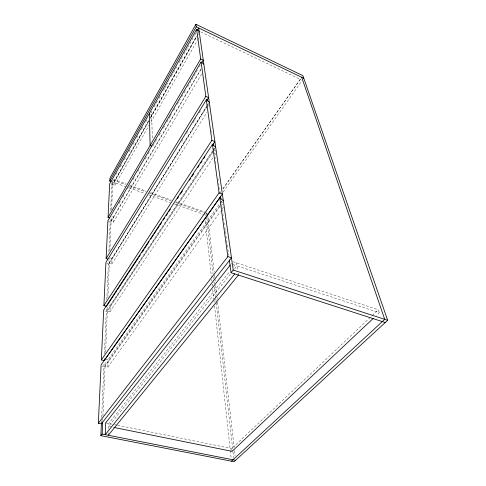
<?xml version="1.0" encoding="UTF-8"?>
<svg xmlns="http://www.w3.org/2000/svg" width="486" height="486" viewBox="0 0 486 486"><rect width="100%" height="100%" fill="white"/><g stroke="black" fill="none" stroke-linecap="round" stroke-linejoin="round"><path stroke-width="0.36" stroke-dasharray="2.43 1.82" d="M108.323 435.274L108.427 432.321M108.554 428.628L108.736 423.464L229.477 271.741M219.794 206.617L105 366.468L107.837 367.143L108.123 359.622L219.818 203.476M212.825 152.215L107.327 311.168L109.958 311.884L110.207 305.396L212.443 151.037M206.617 107.199L109.344 263.291L111.792 264.032L112.011 258.382L206.653 106.398M200.973 69.601L111.106 221.434L113.402 222.193L113.59 217.23L111.883 216.659M148.716 120.941L112.661 184.54L114.818 185.306L114.988 180.907L148.983 120.971M102.728 420.414L102.789 418.902M102.917 415.87L105.249 360.533M105.602 352.198L107.546 305.961M107.898 297.626L109.557 258.212M109.879 250.63L111.312 216.525M111.604 209.703L112.843 180.142L125.661 184.716M101.422 423.081L101.519 420.821M101.665 417.474L104.04 362.902M104.144 360.588L104.271 357.562M104.435 353.808L106.452 307.577M106.799 299.589L108.499 260.587M108.882 251.797L110.316 218.9M110.674 210.56L111.932 181.764L112.539 180.683M116.197 174.201L116.944 172.882M120.291 166.941L121.409 164.961M124.392 159.675L125.51 157.695M128.857 151.754L130.345 149.117M132.957 144.494L134.446 141.857M136.681 137.896L138.911 133.936M141.517 129.312L143.012 126.67M145.618 122.053L147.853 118.092M150.83 112.813L151.577 111.488L152.355 139.731M154.184 106.865L157.537 100.924M159.025 98.281L161.261 94.32M163.496 90.36L164.614 88.379M164.985 87.717L166.103 85.736M166.479 85.074L169.085 80.451M171.321 76.49L173.18 73.186M173.557 72.529L177.651 65.264M179.146 62.621L182.499 56.68M183.987 54.037L187.341 48.096M187.711 47.434L194.418 35.545M194.789 34.883L195.907 32.902M148.692 120.51L111.762 185.688L110.705 184.808M150.557 117.217L196.557 36.043M198.051 33.406L199.175 31.426M150.575 117.667L196.818 36.104M150.478 118.341L196.806 36.675M197.182 36.013L198.677 33.382M114.818 185.306L148.953 125.424M150.83 122.132L197.352 40.545M197.729 39.882L199.23 37.252M118.991 203.427L120.528 200.815M122.624 197.255L124.75 193.641M127.611 188.781L128.377 187.475M132.982 179.656L135.108 176.035M137.793 171.467L139.5 168.569M145.089 159.074L146.62 156.468M148.157 153.855L149.858 150.97M152.926 145.751L155.234 141.833M155.447 141.462L156.984 138.856M159.074 135.302L161.206 131.682M163.302 128.116L164.839 125.503M166.959 121.901L169.839 117.011M170.033 116.683L171.564 114.07M173.684 110.48L175.786 106.896M177.323 104.29L180.215 99.375M181.545 97.115L183.082 94.509M184.06 92.844L186.15 89.29M187.687 86.678L190.98 81.083M191.909 79.504L197.662 69.723M199.436 66.71L200.202 65.403M201.149 68.72L110.152 222.545L108.475 221.13M113.402 222.193L201.617 74.042M181.509 141.402L183.101 138.82M186.399 133.492L187.991 130.922M193.07 122.715L195.858 118.207M199.132 112.91L200.724 110.34M207.054 105.754L208.257 103.822M207.273 105.456L108.335 264.341L106.902 263.12M207.674 104.812L208.476 103.524M111.792 264.032L206.981 112.26M212.862 150.405L214.539 147.878M213.579 150.259L106.252 312.127L104.715 310.815M213.998 149.627L215.255 147.732M109.958 311.884L213.311 157.221M214.994 154.694L215.839 153.43M219.478 193.701L221.227 191.223M222.977 188.744L300.822 78.513M222.807 189.005L301.12 78.112M223.153 191.952L302.031 80.743M220.255 202.856L221.58 201.004M219.787 205.657L103.852 367.301L102.194 365.867M221.555 203.191L222.442 201.957M107.837 367.143L220.413 211.519M222.193 209.059L223.53 207.212M230.625 264.645L231.567 263.455M233.717 266.407L236.548 262.853L237.624 270.04M230.37 274.159L108.633 426.386L113.092 427.285M234.629 268.831L236.998 265.866L379.293 312.698L376.541 315.293M232.065 451.342L231.755 448.566L371.699 316.046M372.252 315.523L378.308 309.782L379.293 312.698M105.699 422.844L113.918 424.521M114.66 424.673L116.883 425.128M117.624 425.28L231.755 448.566M106.021 359.105L108.123 359.622M108.907 305.038L110.207 305.396M110.188 257.823L112.011 258.382M232.976 261.668L378.308 309.782M111.92 181.758L125.443 186.569M128.99 187.833L144.64 193.41M148.904 194.922L170.24 202.522M174.504 204.041L202.948 214.168M203.658 214.417L205.87 215.207M113.493 179.377L126.324 183.969M129.89 185.245L146.292 191.113M150.569 192.644L171.242 200.044M176.236 201.83L204.752 212.036M129.221 185.992L145.6 191.842M149.159 193.112L171.23 200.997M175.501 202.522L205.402 213.208M206.119 213.463L207.54 213.968M221.555 204.156L222.88 204.642M214.684 150.569L216.501 151.298M208.379 105.517L210.055 106.234M200.809 31.888L300.992 79.631M150.526 114.301L151.681 115.243M238.049 272.913L238.371 275.07M233.286 263.825L233.493 265.265M211.374 130.849L211.58 132.35M213.791 148.26L214.296 151.863M214.399 152.616L214.605 154.117M215.025 157.118L215.231 158.618M215.65 161.625L215.857 163.126M218.05 178.884L218.257 180.391M218.676 183.392L218.882 184.893M219.301 187.894L219.508 189.394M221.142 201.174L221.349 202.662M221.695 205.159L222.217 208.913M222.321 209.66L222.533 211.161M222.946 214.168L223.159 215.669M223.572 218.67L223.785 220.17M224.198 223.171L224.411 224.678M224.824 227.679L225.243 230.68M225.346 231.433L225.869 235.181M225.972 235.935L226.494 239.689M226.598 240.436L227.12 244.191M227.223 244.944L227.746 248.692M227.849 249.446L228.681 255.454M207.795 216.227L214.15 271.972M214.496 274.985L214.836 277.998M214.921 278.751L215.353 282.518M215.693 285.531L216.726 294.571M217.066 297.584L217.242 299.09M217.582 302.104L234.149 447.491M234.495 450.504L235.096 455.777M206.179 212.546L206.422 214.709M206.757 217.692L213.081 274.177M213.421 277.19L213.591 278.691M213.925 281.704L214.18 283.964M214.514 286.977L215.784 298.276M215.869 299.03L216.203 302.043M216.288 302.79L232.654 448.9M232.988 451.907L233.663 457.933M205.268 220.784L211.349 276.552M211.677 279.572L211.841 281.078M212.169 284.091L212.418 286.351M212.746 289.364L213.816 299.163M213.895 299.917L214.223 302.93M214.551 305.943L230.249 449.884M230.334 450.637L231.239 458.93"/><path stroke-width="0.73" d="M111.209 181.503L109.787 180.999L109.927 178.101L195.931 24.3L302.869 75.634L387.664 320.304L234.088 461.7L100.869 435.663L102.151 434.059L102.661 421.933M100.869 435.663L101.434 422.777M219.775 197.802L227.855 256.608L231.47 257.817L101.386 423.835L98.336 423.215L101.094 364.913L219.775 197.802L223.329 200.724M212.443 144.464L219.095 192.857L222.381 194.09L104.144 360.588L101.331 359.907L103.694 309.934L212.443 144.464L215.675 147.1M106.507 306.338L103.895 305.615L105.942 262.312L206.313 99.843L209.278 102.242M107.947 259.111L106.124 258.552L107.916 220.662L201.107 61.959L203.847 64.158M109.781 217.922L108.068 217.357L109.654 183.927L196.63 29.391L199.175 31.426M109.787 180.999L196.277 26.833L195.931 24.3M197.401 30.26L198.683 27.981L233.213 270.046L231.081 272.713L385.246 322.534M108.068 217.357L200.7 58.994L196.63 29.391M201.739 62.791L203.276 60.179L200.7 58.994M106.124 258.552L205.833 96.38L201.107 61.959M206.623 100.809L208.615 97.589L205.833 96.38M103.895 305.615L211.878 140.363L206.313 99.843M106.92 305.706L108.591 303.173M108.852 302.778L111.507 298.738M111.762 298.349L114.423 294.303M114.672 293.927L115.504 292.663M115.674 292.402L116.926 290.5M117.582 289.504L119.848 286.066M120.078 285.713L122.764 281.625M122.988 281.285L127.144 274.967M127.35 274.657L128.183 273.387M128.808 272.439L130.054 270.544M130.266 270.222L132.964 266.115M133.182 265.787L135.88 261.693M136.104 261.353L138.37 257.902M139.02 256.912L140.272 255.016M141.936 252.477L143.188 250.576M143.364 250.314L144.196 249.051M144.858 248.042L146.11 246.141M146.274 245.892L149.026 241.706M150.69 239.173L151.529 237.903M152.094 237.04L153.339 235.145M154.026 234.1L156.255 230.722M156.948 229.665L159.165 226.3M159.864 225.231L161.656 222.503M163.32 219.976L164.566 218.08M166.23 215.553L167.482 213.658M168.618 211.926L170.392 209.235M177.372 198.616L178.708 196.593M180.294 194.181L182.45 190.901M189.516 180.16L190.767 178.265M191.964 176.442L193.677 173.836M197.832 167.518L199.084 165.623M200.718 163.132L201.994 161.194M203.634 158.697L204.904 156.771M212.807 144.755L214.891 141.59L211.878 140.363M101.331 359.907L219.095 192.857M98.336 423.215L227.855 256.608M230.157 265.241L105.699 422.844L105.243 434.666L234.738 273.897M108.323 435.274L238.371 275.07M373.23 318.409L232.065 451.342L113.839 427.437M231.482 461.19L384.718 319.345L301.697 77.274M102.151 434.059L235.613 460.297M233.213 270.046L387.664 320.304M151.936 146.171L150.119 145.466L149.372 113.353M196.277 26.833L303.78 78.27M206.993 99.32L207.2 100.821M213.147 143.607L213.457 145.861M220.444 196.15L220.863 199.157M229.307 259.955L231.081 272.713"/></g></svg>
